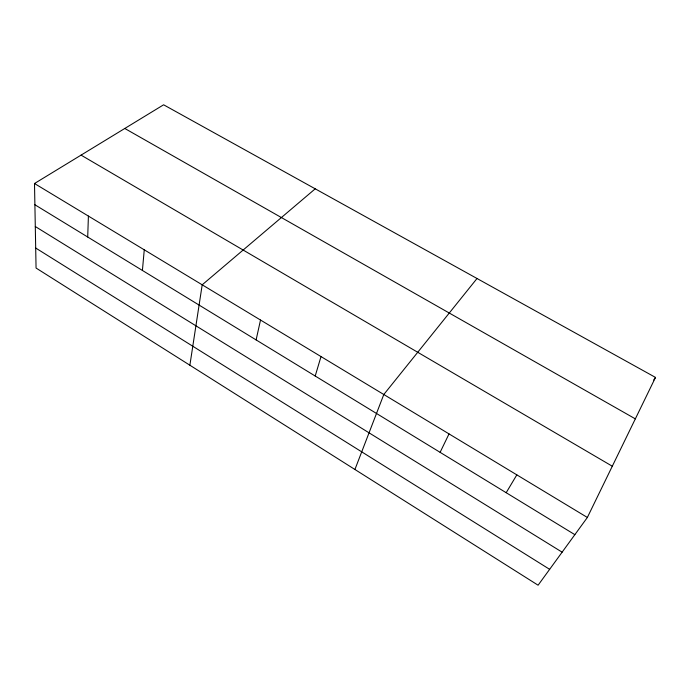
<?xml version="1.0" encoding="UTF-8"?>
<svg xmlns="http://www.w3.org/2000/svg" width="690" height="690" viewBox="0 0 690 690"><rect width="100%" height="100%" fill="white"/><g stroke="black" fill="none" stroke-linecap="round" stroke-linejoin="round"><path stroke-width="1.03" d="M87.708 237.015L88.406 216.074M142.407 270.437L144.262 249.815M189.879 365.217L202.196 284.815L315.218 188.827M256.111 339.911L260.518 320.039M315.209 376.015L321.005 356.583M354.927 469.485L383.804 394.507L477.014 278.501M440.116 452.338L449.026 433.906M587.363 517.466L655.5 377.421L163.616 104.794L34.5 183.514L36.061 268.048L538.096 585.206L587.363 517.466L34.5 183.514M506.184 492.703L516.827 474.867M653.689 380.052L655.5 377.421M124.787 128.469L635.335 418.865M81.066 155.121L612.297 466.216M34.888 204.749L574.856 534.664M35.294 226.518L562.126 552.173M35.69 248.021L549.645 569.336"/></g></svg>
